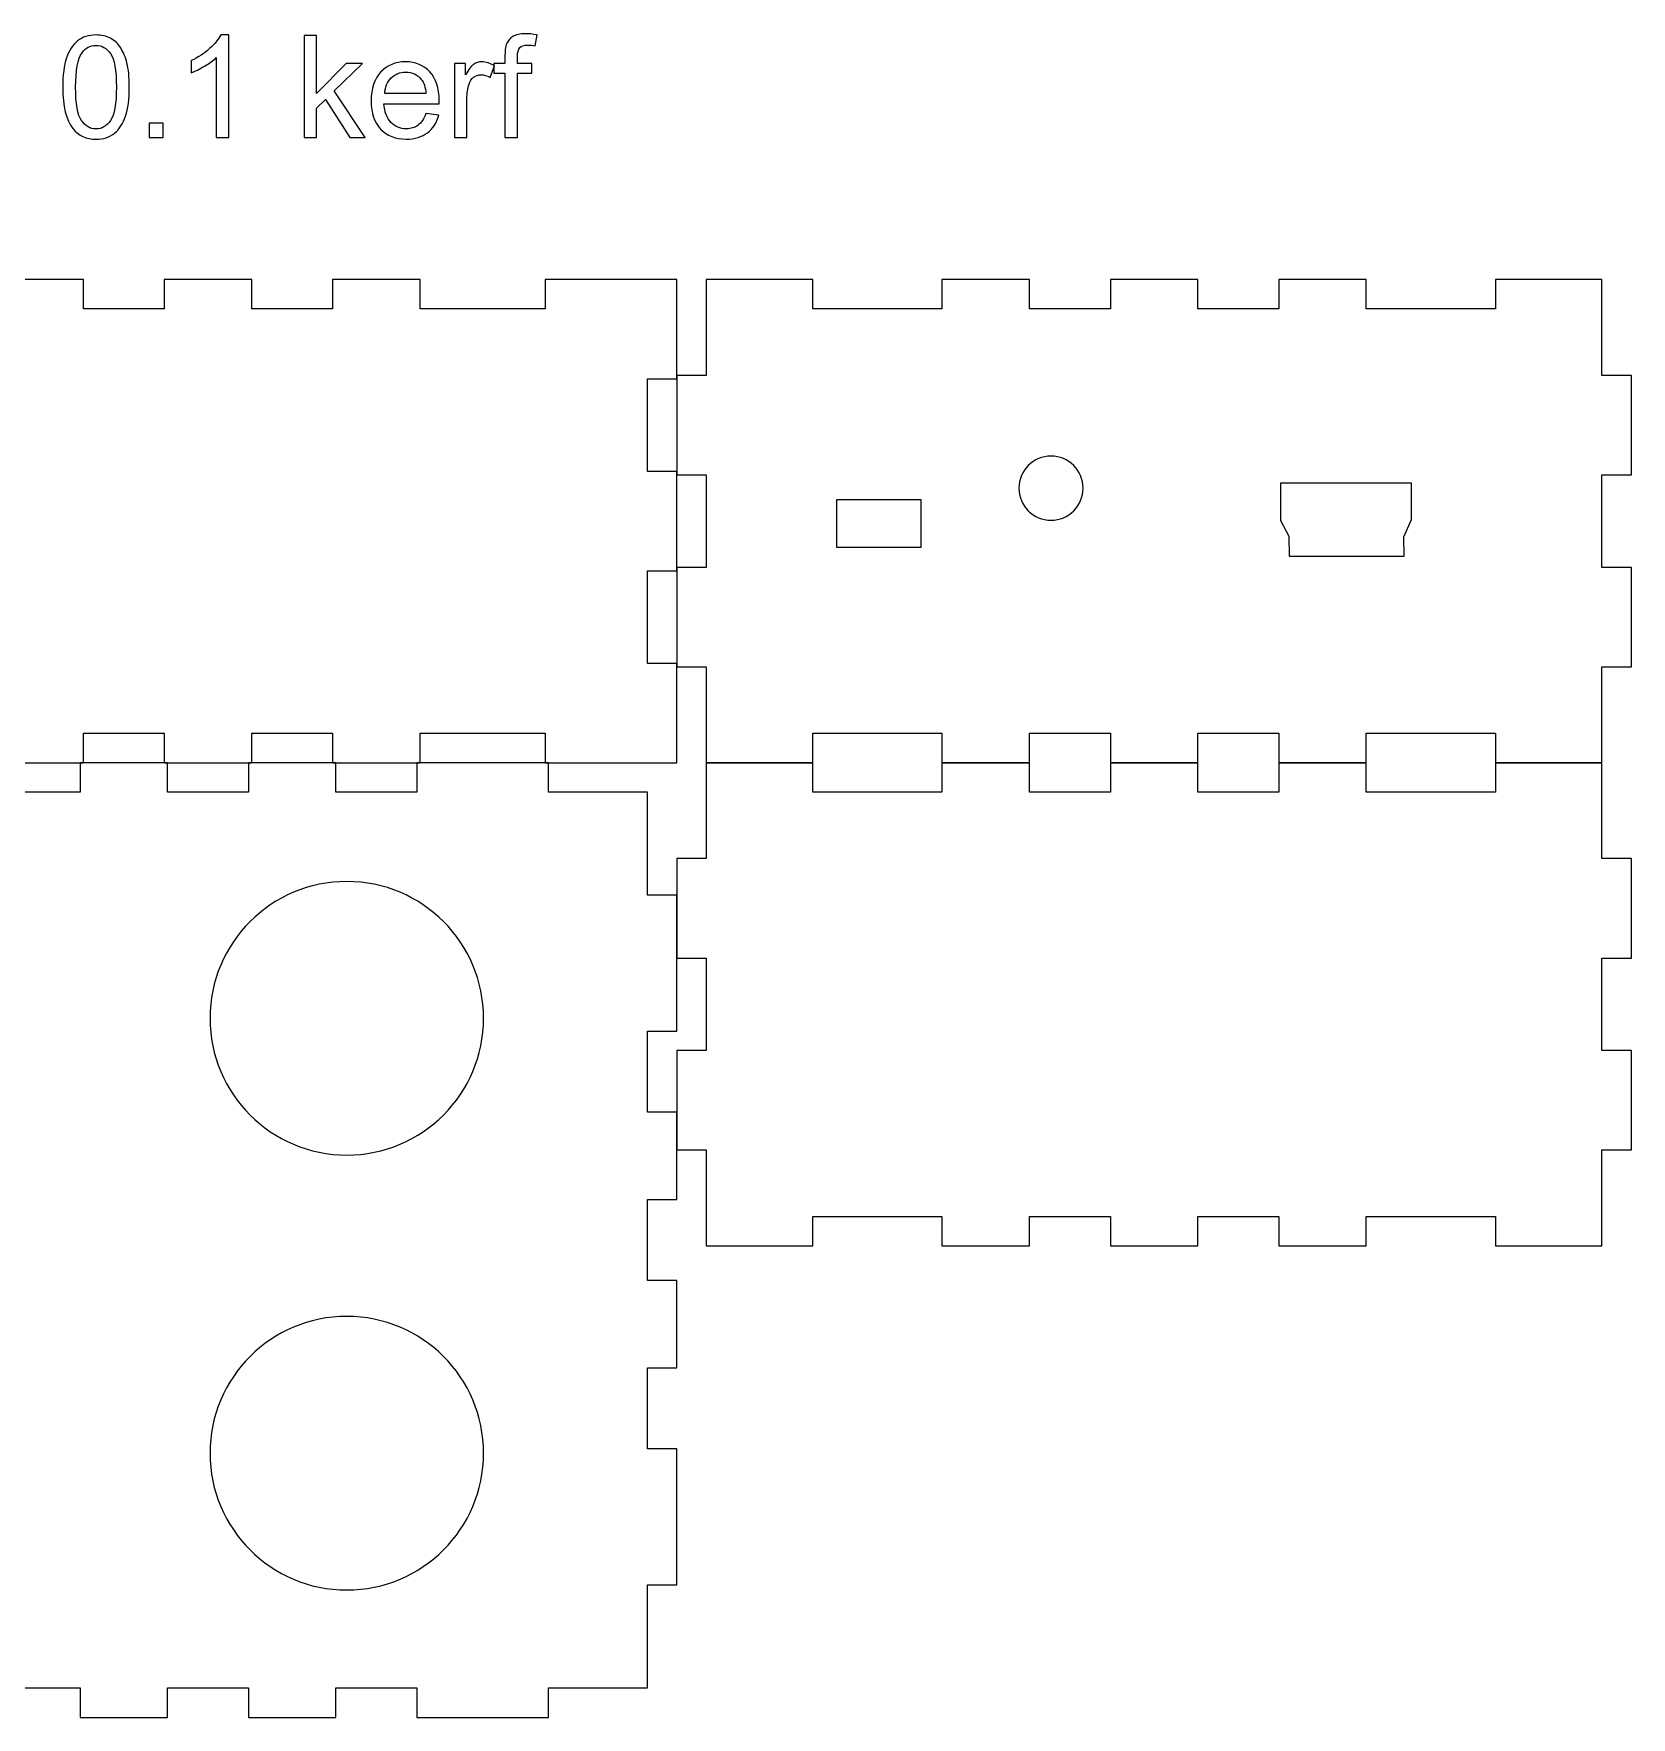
# Model space of a CAD drawing. Header units: inches. Extents: x -5.24 to 2.17, y -6.36 to -2.42.
# Drawn here: x -1.571 to 2.165, y -6.358 to -2.421 of the extents above; entities that cross this region are included whole.
import ezdxf

# ---------------------------------------------------------------- set-up
doc = ezdxf.new("R2010")
doc.units = ezdxf.units.IN
doc.header["$MEASUREMENT"] = 0
doc.layers.add('Layer 1', color=7, linetype='Continuous')

msp = doc.modelspace()

# ---------------------------------------------------------------- linework, layer by layer
at = {"layer": 'Layer 1', "color": 30}
for points, knots in [([(-1.5031, -2.5463), (-1.5031, -2.518), (-1.5002, -2.4953), (-1.4944, -2.4781), (-1.4944, -2.4781), (-1.4886, -2.4609), (-1.4799, -2.4476), (-1.4685, -2.4383), (-1.4685, -2.4383), (-1.457, -2.429), (-1.4426, -2.4243), (-1.4253, -2.4243), (-1.4253, -2.4243), (-1.4125, -2.4243), (-1.4013, -2.4269), (-1.3916, -2.4321), (-1.3916, -2.4321), (-1.3819, -2.4372), (-1.374, -2.4446), (-1.3676, -2.4544), (-1.3676, -2.4544), (-1.3614, -2.4641), (-1.3564, -2.4759), (-1.3529, -2.4899), (-1.3529, -2.4899), (-1.3493, -2.5038), (-1.3475, -2.5226), (-1.3475, -2.5463), (-1.3475, -2.5463), (-1.3475, -2.5743), (-1.3504, -2.5968), (-1.3561, -2.614), (-1.3561, -2.614), (-1.3619, -2.6313), (-1.3705, -2.6445), (-1.3819, -2.6539), (-1.3819, -2.6539), (-1.3934, -2.6633), (-1.4078, -2.668), (-1.4253, -2.668), (-1.4253, -2.668), (-1.4483, -2.668), (-1.4664, -2.6598), (-1.4795, -2.6433), (-1.4795, -2.6433), (-1.4952, -2.6234), (-1.5031, -2.591), (-1.5031, -2.5463)], [0, 0, 0, 0, 0.076923, 0.076923, 0.076923, 0.076923, 0.153846, 0.153846, 0.153846, 0.153846, 0.230769, 0.230769, 0.230769, 0.230769, 0.307692, 0.307692, 0.307692, 0.307692, 0.384615, 0.384615, 0.384615, 0.384615, 0.461538, 0.461538, 0.461538, 0.461538, 0.538462, 0.538462, 0.538462, 0.538462, 0.615385, 0.615385, 0.615385, 0.615385, 0.692308, 0.692308, 0.692308, 0.692308, 0.769231, 0.769231, 0.769231, 0.769231, 0.846154, 0.846154, 0.846154, 0.846154, 1, 1, 1, 1]), ([(-1.1148, -2.6639), (-1.1148, -2.6639), (-1.144, -2.6639), (-1.144, -2.6639), (-1.144, -2.6639), (-1.144, -2.6639), (-1.144, -2.4773), (-1.144, -2.4773), (-1.144, -2.4773), (-1.1511, -2.484), (-1.1603, -2.4907), (-1.1718, -2.4974), (-1.1718, -2.4974), (-1.1833, -2.5041), (-1.1935, -2.5092), (-1.2026, -2.5125), (-1.2026, -2.5125), (-1.2026, -2.5125), (-1.2026, -2.4843), (-1.2026, -2.4843), (-1.2026, -2.4843), (-1.1863, -2.4765), (-1.1719, -2.4672), (-1.1596, -2.4563), (-1.1596, -2.4563), (-1.1474, -2.4453), (-1.1387, -2.4346), (-1.1336, -2.4243), (-1.1336, -2.4243), (-1.1336, -2.4243), (-1.1148, -2.4243), (-1.1148, -2.4243), (-1.1148, -2.4243), (-1.1148, -2.4243), (-1.1148, -2.6639), (-1.1148, -2.6639)], [0, 0, 0, 0, 0.1, 0.1, 0.1, 0.1, 0.2, 0.2, 0.2, 0.2, 0.3, 0.3, 0.3, 0.3, 0.4, 0.4, 0.4, 0.4, 0.5, 0.5, 0.5, 0.5, 0.6, 0.6, 0.6, 0.6, 0.7, 0.7, 0.7, 0.7, 0.8, 0.8, 0.8, 0.8, 1, 1, 1, 1]), ([(-0.9388, -2.6639), (-0.9388, -2.6639), (-0.9388, -2.4253), (-0.9388, -2.4253), (-0.9388, -2.4253), (-0.9388, -2.4253), (-0.9095, -2.4253), (-0.9095, -2.4253), (-0.9095, -2.4253), (-0.9095, -2.4253), (-0.9095, -2.5614), (-0.9095, -2.5614), (-0.9095, -2.5614), (-0.9095, -2.5614), (-0.8401, -2.4911), (-0.8401, -2.4911), (-0.8401, -2.4911), (-0.8401, -2.4911), (-0.8023, -2.4911), (-0.8023, -2.4911), (-0.8023, -2.4911), (-0.8023, -2.4911), (-0.8683, -2.5552), (-0.8683, -2.5552), (-0.8683, -2.5552), (-0.8683, -2.5552), (-0.7955, -2.6639), (-0.7955, -2.6639), (-0.7955, -2.6639), (-0.7955, -2.6639), (-0.8317, -2.6639), (-0.8317, -2.6639), (-0.8317, -2.6639), (-0.8317, -2.6639), (-0.8888, -2.5755), (-0.8888, -2.5755), (-0.8888, -2.5755), (-0.8888, -2.5755), (-0.9095, -2.5954), (-0.9095, -2.5954), (-0.9095, -2.5954), (-0.9095, -2.5954), (-0.9095, -2.6639), (-0.9095, -2.6639), (-0.9095, -2.6639), (-0.9095, -2.6639), (-0.9388, -2.6639), (-0.9388, -2.6639)], [0, 0, 0, 0, 0.076923, 0.076923, 0.076923, 0.076923, 0.153846, 0.153846, 0.153846, 0.153846, 0.230769, 0.230769, 0.230769, 0.230769, 0.307692, 0.307692, 0.307692, 0.307692, 0.384615, 0.384615, 0.384615, 0.384615, 0.461538, 0.461538, 0.461538, 0.461538, 0.538462, 0.538462, 0.538462, 0.538462, 0.615385, 0.615385, 0.615385, 0.615385, 0.692308, 0.692308, 0.692308, 0.692308, 0.769231, 0.769231, 0.769231, 0.769231, 0.846154, 0.846154, 0.846154, 0.846154, 1, 1, 1, 1]), ([(-0.4689, -2.6639), (-0.4689, -2.6639), (-0.4689, -2.5139), (-0.4689, -2.5139), (-0.4689, -2.5139), (-0.4689, -2.5139), (-0.4948, -2.5139), (-0.4948, -2.5139), (-0.4948, -2.5139), (-0.4948, -2.5139), (-0.4948, -2.4911), (-0.4948, -2.4911), (-0.4948, -2.4911), (-0.4948, -2.4911), (-0.4689, -2.4911), (-0.4689, -2.4911), (-0.4689, -2.4911), (-0.4689, -2.4911), (-0.4689, -2.4727), (-0.4689, -2.4727), (-0.4689, -2.4727), (-0.4689, -2.4611), (-0.4679, -2.4524), (-0.4658, -2.4468), (-0.4658, -2.4468), (-0.463, -2.4392), (-0.458, -2.433), (-0.4509, -2.4283), (-0.4509, -2.4283), (-0.4438, -2.4236), (-0.4339, -2.4213), (-0.421, -2.4213), (-0.421, -2.4213), (-0.4128, -2.4213), (-0.4037, -2.4222), (-0.3937, -2.4242), (-0.3937, -2.4242), (-0.3937, -2.4242), (-0.3981, -2.4498), (-0.3981, -2.4498), (-0.3981, -2.4498), (-0.4041, -2.4486), (-0.4099, -2.4481), (-0.4154, -2.4481), (-0.4154, -2.4481), (-0.4243, -2.4481), (-0.4305, -2.45), (-0.4342, -2.4538), (-0.4342, -2.4538), (-0.4379, -2.4576), (-0.4398, -2.4647), (-0.4398, -2.4751), (-0.4398, -2.4751), (-0.4398, -2.4751), (-0.4398, -2.4911), (-0.4398, -2.4911), (-0.4398, -2.4911), (-0.4398, -2.4911), (-0.4061, -2.4911), (-0.4061, -2.4911), (-0.4061, -2.4911), (-0.4061, -2.4911), (-0.4061, -2.5139), (-0.4061, -2.5139), (-0.4061, -2.5139), (-0.4061, -2.5139), (-0.4398, -2.5139), (-0.4398, -2.5139), (-0.4398, -2.5139), (-0.4398, -2.5139), (-0.4398, -2.6639), (-0.4398, -2.6639), (-0.4398, -2.6639), (-0.4398, -2.6639), (-0.4689, -2.6639), (-0.4689, -2.6639)], [0, 0, 0, 0, 0.05, 0.05, 0.05, 0.05, 0.1, 0.1, 0.1, 0.1, 0.15, 0.15, 0.15, 0.15, 0.2, 0.2, 0.2, 0.2, 0.25, 0.25, 0.25, 0.25, 0.3, 0.3, 0.3, 0.3, 0.35, 0.35, 0.35, 0.35, 0.4, 0.4, 0.4, 0.4, 0.45, 0.45, 0.45, 0.45, 0.5, 0.5, 0.5, 0.5, 0.55, 0.55, 0.55, 0.55, 0.6, 0.6, 0.6, 0.6, 0.65, 0.65, 0.65, 0.65, 0.7, 0.7, 0.7, 0.7, 0.75, 0.75, 0.75, 0.75, 0.8, 0.8, 0.8, 0.8, 0.85, 0.85, 0.85, 0.85, 0.9, 0.9, 0.9, 0.9, 1, 1, 1, 1]), ([(-1.473, -2.5463), (-1.473, -2.5854), (-1.4684, -2.6115), (-1.4592, -2.6245), (-1.4592, -2.6245), (-1.45, -2.6374), (-1.4388, -2.6439), (-1.4253, -2.6439), (-1.4253, -2.6439), (-1.4118, -2.6439), (-1.4005, -2.6374), (-1.3914, -2.6244), (-1.3914, -2.6244), (-1.3822, -2.6114), (-1.3776, -2.5853), (-1.3776, -2.5463), (-1.3776, -2.5463), (-1.3776, -2.507), (-1.3822, -2.4809), (-1.3914, -2.468), (-1.3914, -2.468), (-1.4005, -2.455), (-1.4119, -2.4486), (-1.4256, -2.4486), (-1.4256, -2.4486), (-1.4391, -2.4486), (-1.4498, -2.4543), (-1.4579, -2.4657), (-1.4579, -2.4657), (-1.4679, -2.4802), (-1.473, -2.5071), (-1.473, -2.5463)], [0, 0, 0, 0, 0.111111, 0.111111, 0.111111, 0.111111, 0.222222, 0.222222, 0.222222, 0.222222, 0.333333, 0.333333, 0.333333, 0.333333, 0.444444, 0.444444, 0.444444, 0.444444, 0.555556, 0.555556, 0.555556, 0.555556, 0.666667, 0.666667, 0.666667, 0.666667, 0.777778, 0.777778, 0.777778, 0.777778, 1, 1, 1, 1]), ([(-0.654, -2.6083), (-0.654, -2.6083), (-0.6237, -2.612), (-0.6237, -2.612), (-0.6237, -2.612), (-0.6285, -2.6297), (-0.6373, -2.6434), (-0.6502, -2.6532), (-0.6502, -2.6532), (-0.6631, -2.6629), (-0.6796, -2.6678), (-0.6997, -2.6678), (-0.6997, -2.6678), (-0.725, -2.6678), (-0.745, -2.66), (-0.7598, -2.6445), (-0.7598, -2.6445), (-0.7746, -2.6289), (-0.782, -2.6071), (-0.782, -2.579), (-0.782, -2.579), (-0.782, -2.5499), (-0.7745, -2.5273), (-0.7596, -2.5113), (-0.7596, -2.5113), (-0.7446, -2.4952), (-0.7252, -2.4871), (-0.7013, -2.4871), (-0.7013, -2.4871), (-0.6782, -2.4871), (-0.6593, -2.495), (-0.6447, -2.5108), (-0.6447, -2.5108), (-0.63, -2.5265), (-0.6227, -2.5486), (-0.6227, -2.5771), (-0.6227, -2.5771), (-0.6227, -2.5789), (-0.6228, -2.5815), (-0.6229, -2.585), (-0.6229, -2.585), (-0.6229, -2.585), (-0.7518, -2.585), (-0.7518, -2.585), (-0.7518, -2.585), (-0.7507, -2.604), (-0.7453, -2.6185), (-0.7356, -2.6286), (-0.7356, -2.6286), (-0.726, -2.6387), (-0.714, -2.6438), (-0.6995, -2.6438), (-0.6995, -2.6438), (-0.6888, -2.6438), (-0.6796, -2.6409), (-0.672, -2.6353), (-0.672, -2.6353), (-0.6644, -2.6296), (-0.6584, -2.6206), (-0.654, -2.6083)], [0, 0, 0, 0, 0.0625, 0.0625, 0.0625, 0.0625, 0.125, 0.125, 0.125, 0.125, 0.1875, 0.1875, 0.1875, 0.1875, 0.25, 0.25, 0.25, 0.25, 0.3125, 0.3125, 0.3125, 0.3125, 0.375, 0.375, 0.375, 0.375, 0.4375, 0.4375, 0.4375, 0.4375, 0.5, 0.5, 0.5, 0.5, 0.5625, 0.5625, 0.5625, 0.5625, 0.625, 0.625, 0.625, 0.625, 0.6875, 0.6875, 0.6875, 0.6875, 0.75, 0.75, 0.75, 0.75, 0.8125, 0.8125, 0.8125, 0.8125, 0.875, 0.875, 0.875, 0.875, 1, 1, 1, 1]), ([(-0.7501, -2.5609), (-0.7501, -2.5609), (-0.6536, -2.5609), (-0.6536, -2.5609), (-0.6536, -2.5609), (-0.6549, -2.5464), (-0.6586, -2.5354), (-0.6647, -2.5282), (-0.6647, -2.5282), (-0.674, -2.5169), (-0.6861, -2.5113), (-0.701, -2.5113), (-0.701, -2.5113), (-0.7144, -2.5113), (-0.7258, -2.5158), (-0.7349, -2.5248), (-0.7349, -2.5248), (-0.7441, -2.5338), (-0.7491, -2.5458), (-0.7501, -2.5609)], [0, 0, 0, 0, 0.166667, 0.166667, 0.166667, 0.166667, 0.333333, 0.333333, 0.333333, 0.333333, 0.5, 0.5, 0.5, 0.5, 0.666667, 0.666667, 0.666667, 0.666667, 1, 1, 1, 1]), ([(-0.5872, -2.6639), (-0.5872, -2.6639), (-0.5872, -2.4911), (-0.5872, -2.4911), (-0.5872, -2.4911), (-0.5872, -2.4911), (-0.5609, -2.4911), (-0.5609, -2.4911), (-0.5609, -2.4911), (-0.5609, -2.4911), (-0.5609, -2.5173), (-0.5609, -2.5173), (-0.5609, -2.5173), (-0.5541, -2.505), (-0.5479, -2.4969), (-0.5422, -2.493), (-0.5422, -2.493), (-0.5365, -2.4891), (-0.5303, -2.4871), (-0.5234, -2.4871), (-0.5234, -2.4871), (-0.5135, -2.4871), (-0.5035, -2.4903), (-0.4933, -2.4966), (-0.4933, -2.4966), (-0.4933, -2.4966), (-0.5034, -2.5238), (-0.5034, -2.5238), (-0.5034, -2.5238), (-0.5105, -2.5195), (-0.5177, -2.5174), (-0.5249, -2.5174), (-0.5249, -2.5174), (-0.5313, -2.5174), (-0.537, -2.5194), (-0.5421, -2.5232), (-0.5421, -2.5232), (-0.5473, -2.5271), (-0.5509, -2.5324), (-0.553, -2.5393), (-0.553, -2.5393), (-0.5563, -2.5496), (-0.5579, -2.561), (-0.5579, -2.5734), (-0.5579, -2.5734), (-0.5579, -2.5734), (-0.5579, -2.6639), (-0.5579, -2.6639), (-0.5579, -2.6639), (-0.5579, -2.6639), (-0.5872, -2.6639), (-0.5872, -2.6639)], [0, 0, 0, 0, 0.071429, 0.071429, 0.071429, 0.071429, 0.142857, 0.142857, 0.142857, 0.142857, 0.214286, 0.214286, 0.214286, 0.214286, 0.285714, 0.285714, 0.285714, 0.285714, 0.357143, 0.357143, 0.357143, 0.357143, 0.428571, 0.428571, 0.428571, 0.428571, 0.5, 0.5, 0.5, 0.5, 0.571429, 0.571429, 0.571429, 0.571429, 0.642857, 0.642857, 0.642857, 0.642857, 0.714286, 0.714286, 0.714286, 0.714286, 0.785714, 0.785714, 0.785714, 0.785714, 0.857143, 0.857143, 0.857143, 0.857143, 1, 1, 1, 1]), ([(-1.3013, -2.6639), (-1.3013, -2.6639), (-1.3013, -2.6305), (-1.3013, -2.6305), (-1.3013, -2.6305), (-1.3013, -2.6305), (-1.2679, -2.6305), (-1.2679, -2.6305), (-1.2679, -2.6305), (-1.2679, -2.6305), (-1.2679, -2.6639), (-1.2679, -2.6639), (-1.2679, -2.6639), (-1.2679, -2.6639), (-1.3013, -2.6639), (-1.3013, -2.6639)], [0, 0, 0, 0, 0.2, 0.2, 0.2, 0.2, 0.4, 0.4, 0.4, 0.4, 0.6, 0.6, 0.6, 0.6, 1, 1, 1, 1])]:
    msp.add_open_spline(points, degree=3, knots=knots, dxfattribs=at)
at = {"layer": 'Layer 1', "color": 250, "lineweight": 9}
for points, knots in [([(-2.6535, -2.9961), (-2.6535, -2.9961), (-2.3455, -2.9961), (-2.3455, -2.9961), (-2.3455, -2.9961), (-2.3455, -2.9961), (-2.3455, -3.065), (-2.3455, -3.065), (-2.3455, -3.065), (-2.3455, -3.065), (-2.0531, -3.065), (-2.0531, -3.065), (-2.0531, -3.065), (-2.0531, -3.065), (-2.0531, -2.9961), (-2.0531, -2.9961), (-2.0531, -2.9961), (-2.0531, -2.9961), (-1.8484, -2.9961), (-1.8484, -2.9961), (-1.8484, -2.9961), (-1.8484, -2.9961), (-1.8484, -3.065), (-1.8484, -3.065), (-1.8484, -3.065), (-1.8484, -3.065), (-1.6594, -3.065), (-1.6594, -3.065), (-1.6594, -3.065), (-1.6594, -3.065), (-1.6594, -2.9961), (-1.6594, -2.9961), (-1.6594, -2.9961), (-1.6594, -2.9961), (-1.4547, -2.9961), (-1.4547, -2.9961), (-1.4547, -2.9961), (-1.4547, -2.9961), (-1.4547, -3.065), (-1.4547, -3.065), (-1.4547, -3.065), (-1.4547, -3.065), (-1.2657, -3.065), (-1.2657, -3.065), (-1.2657, -3.065), (-1.2657, -3.065), (-1.2657, -2.9961), (-1.2657, -2.9961), (-1.2657, -2.9961), (-1.2657, -2.9961), (-1.061, -2.9961), (-1.061, -2.9961), (-1.061, -2.9961), (-1.061, -2.9961), (-1.061, -3.065), (-1.061, -3.065), (-1.061, -3.065), (-1.061, -3.065), (-0.872, -3.065), (-0.872, -3.065), (-0.872, -3.065), (-0.872, -3.065), (-0.872, -2.9961), (-0.872, -2.9961), (-0.872, -2.9961), (-0.872, -2.9961), (-0.6673, -2.9961), (-0.6673, -2.9961), (-0.6673, -2.9961), (-0.6673, -2.9961), (-0.6673, -3.065), (-0.6673, -3.065), (-0.6673, -3.065), (-0.6673, -3.065), (-0.375, -3.065), (-0.375, -3.065), (-0.375, -3.065), (-0.375, -3.065), (-0.375, -2.9961), (-0.375, -2.9961), (-0.375, -2.9961), (-0.375, -2.9961), (-0.0669, -2.9961), (-0.0669, -2.9961), (-0.0669, -2.9961), (-0.0669, -2.9961), (-0.0669, -3.2283), (-0.0669, -3.2283), (-0.0669, -3.2283), (-0.0669, -3.2283), (-0.1358, -3.2283), (-0.1358, -3.2283), (-0.1358, -3.2283), (-0.1358, -3.2283), (-0.1358, -3.4449), (-0.1358, -3.4449), (-0.1358, -3.4449), (-0.1358, -3.4449), (-0.0669, -3.4449), (-0.0669, -3.4449), (-0.0669, -3.4449), (-0.0669, -3.4449), (-0.0669, -3.6772), (-0.0669, -3.6772), (-0.0669, -3.6772), (-0.0669, -3.6772), (-0.1358, -3.6772), (-0.1358, -3.6772), (-0.1358, -3.6772), (-0.1358, -3.6772), (-0.1358, -3.8937), (-0.1358, -3.8937), (-0.1358, -3.8937), (-0.1358, -3.8937), (-0.0669, -3.8937), (-0.0669, -3.8937), (-0.0669, -3.8937), (-0.0669, -3.8937), (-0.0669, -4.126), (-0.0669, -4.126), (-0.0669, -4.126), (-0.0669, -4.126), (-0.375, -4.126), (-0.375, -4.126), (-0.375, -4.126), (-0.375, -4.126), (-0.375, -4.0571), (-0.375, -4.0571), (-0.375, -4.0571), (-0.375, -4.0571), (-0.6673, -4.0571), (-0.6673, -4.0571), (-0.6673, -4.0571), (-0.6673, -4.0571), (-0.6673, -4.126), (-0.6673, -4.126), (-0.6673, -4.126), (-0.6673, -4.126), (-0.872, -4.126), (-0.872, -4.126), (-0.872, -4.126), (-0.872, -4.126), (-0.872, -4.0571), (-0.872, -4.0571), (-0.872, -4.0571), (-0.872, -4.0571), (-1.061, -4.0571), (-1.061, -4.0571), (-1.061, -4.0571), (-1.061, -4.0571), (-1.061, -4.126), (-1.061, -4.126), (-1.061, -4.126), (-1.061, -4.126), (-1.2657, -4.126), (-1.2657, -4.126), (-1.2657, -4.126), (-1.2657, -4.126), (-1.2657, -4.0571), (-1.2657, -4.0571), (-1.2657, -4.0571), (-1.2657, -4.0571), (-1.4547, -4.0571), (-1.4547, -4.0571), (-1.4547, -4.0571), (-1.4547, -4.0571), (-1.4547, -4.126), (-1.4547, -4.126), (-1.4547, -4.126), (-1.4547, -4.126), (-1.6594, -4.126), (-1.6594, -4.126), (-1.6594, -4.126), (-1.6594, -4.126), (-1.6594, -4.0571), (-1.6594, -4.0571), (-1.6594, -4.0571), (-1.6594, -4.0571), (-1.8484, -4.0571), (-1.8484, -4.0571), (-1.8484, -4.0571), (-1.8484, -4.0571), (-1.8484, -4.126), (-1.8484, -4.126), (-1.8484, -4.126), (-1.8484, -4.126), (-2.0531, -4.126), (-2.0531, -4.126), (-2.0531, -4.126), (-2.0531, -4.126), (-2.0531, -4.0571), (-2.0531, -4.0571), (-2.0531, -4.0571), (-2.0531, -4.0571), (-2.3455, -4.0571), (-2.3455, -4.0571), (-2.3455, -4.0571), (-2.3455, -4.0571), (-2.3455, -4.126), (-2.3455, -4.126), (-2.3455, -4.126), (-2.3455, -4.126), (-2.6535, -4.126), (-2.6535, -4.126), (-2.6535, -4.126), (-2.6535, -4.126), (-2.6535, -3.8937), (-2.6535, -3.8937), (-2.6535, -3.8937), (-2.6535, -3.8937), (-2.5846, -3.8937), (-2.5846, -3.8937), (-2.5846, -3.8937), (-2.5846, -3.8937), (-2.5846, -3.6772), (-2.5846, -3.6772), (-2.5846, -3.6772), (-2.5846, -3.6772), (-2.6535, -3.6772), (-2.6535, -3.6772), (-2.6535, -3.6772), (-2.6535, -3.6772), (-2.6535, -3.4449), (-2.6535, -3.4449), (-2.6535, -3.4449), (-2.6535, -3.4449), (-2.5846, -3.4449), (-2.5846, -3.4449), (-2.5846, -3.4449), (-2.5846, -3.4449), (-2.5846, -3.2283), (-2.5846, -3.2283), (-2.5846, -3.2283), (-2.5846, -3.2283), (-2.6535, -3.2283), (-2.6535, -3.2283), (-2.6535, -3.2283), (-2.6535, -3.2283), (-2.6535, -2.9961), (-2.6535, -2.9961)], [0, 0, 0, 0, 0.016393, 0.016393, 0.016393, 0.016393, 0.032787, 0.032787, 0.032787, 0.032787, 0.04918, 0.04918, 0.04918, 0.04918, 0.065574, 0.065574, 0.065574, 0.065574, 0.081967, 0.081967, 0.081967, 0.081967, 0.098361, 0.098361, 0.098361, 0.098361, 0.114754, 0.114754, 0.114754, 0.114754, 0.131148, 0.131148, 0.131148, 0.131148, 0.147541, 0.147541, 0.147541, 0.147541, 0.163934, 0.163934, 0.163934, 0.163934, 0.180328, 0.180328, 0.180328, 0.180328, 0.196721, 0.196721, 0.196721, 0.196721, 0.213115, 0.213115, 0.213115, 0.213115, 0.229508, 0.229508, 0.229508, 0.229508, 0.245902, 0.245902, 0.245902, 0.245902, 0.262295, 0.262295, 0.262295, 0.262295, 0.278689, 0.278689, 0.278689, 0.278689, 0.295082, 0.295082, 0.295082, 0.295082, 0.311475, 0.311475, 0.311475, 0.311475, 0.327869, 0.327869, 0.327869, 0.327869, 0.344262, 0.344262, 0.344262, 0.344262, 0.360656, 0.360656, 0.360656, 0.360656, 0.377049, 0.377049, 0.377049, 0.377049, 0.393443, 0.393443, 0.393443, 0.393443, 0.409836, 0.409836, 0.409836, 0.409836, 0.42623, 0.42623, 0.42623, 0.42623, 0.442623, 0.442623, 0.442623, 0.442623, 0.459016, 0.459016, 0.459016, 0.459016, 0.47541, 0.47541, 0.47541, 0.47541, 0.491803, 0.491803, 0.491803, 0.491803, 0.508197, 0.508197, 0.508197, 0.508197, 0.52459, 0.52459, 0.52459, 0.52459, 0.540984, 0.540984, 0.540984, 0.540984, 0.557377, 0.557377, 0.557377, 0.557377, 0.57377, 0.57377, 0.57377, 0.57377, 0.590164, 0.590164, 0.590164, 0.590164, 0.606557, 0.606557, 0.606557, 0.606557, 0.622951, 0.622951, 0.622951, 0.622951, 0.639344, 0.639344, 0.639344, 0.639344, 0.655738, 0.655738, 0.655738, 0.655738, 0.672131, 0.672131, 0.672131, 0.672131, 0.688525, 0.688525, 0.688525, 0.688525, 0.704918, 0.704918, 0.704918, 0.704918, 0.721311, 0.721311, 0.721311, 0.721311, 0.737705, 0.737705, 0.737705, 0.737705, 0.754098, 0.754098, 0.754098, 0.754098, 0.770492, 0.770492, 0.770492, 0.770492, 0.786885, 0.786885, 0.786885, 0.786885, 0.803279, 0.803279, 0.803279, 0.803279, 0.819672, 0.819672, 0.819672, 0.819672, 0.836066, 0.836066, 0.836066, 0.836066, 0.852459, 0.852459, 0.852459, 0.852459, 0.868852, 0.868852, 0.868852, 0.868852, 0.885246, 0.885246, 0.885246, 0.885246, 0.901639, 0.901639, 0.901639, 0.901639, 0.918033, 0.918033, 0.918033, 0.918033, 0.934426, 0.934426, 0.934426, 0.934426, 0.95082, 0.95082, 0.95082, 0.95082, 0.967213, 0.967213, 0.967213, 0.967213, 1, 1, 1, 1]), ([(0.002, -2.9961), (0.002, -2.9961), (0.251, -2.9961), (0.251, -2.9961), (0.251, -2.9961), (0.251, -2.9961), (0.251, -3.065), (0.251, -3.065), (0.251, -3.065), (0.251, -3.065), (0.5531, -3.065), (0.5531, -3.065), (0.5531, -3.065), (0.5531, -3.065), (0.5531, -2.9961), (0.5531, -2.9961), (0.5531, -2.9961), (0.5531, -2.9961), (0.7579, -2.9961), (0.7579, -2.9961), (0.7579, -2.9961), (0.7579, -2.9961), (0.7579, -3.065), (0.7579, -3.065), (0.7579, -3.065), (0.7579, -3.065), (0.9469, -3.065), (0.9469, -3.065), (0.9469, -3.065), (0.9469, -3.065), (0.9469, -2.9961), (0.9469, -2.9961), (0.9469, -2.9961), (0.9469, -2.9961), (1.1516, -2.9961), (1.1516, -2.9961), (1.1516, -2.9961), (1.1516, -2.9961), (1.1516, -3.065), (1.1516, -3.065), (1.1516, -3.065), (1.1516, -3.065), (1.3406, -3.065), (1.3406, -3.065), (1.3406, -3.065), (1.3406, -3.065), (1.3406, -2.9961), (1.3406, -2.9961), (1.3406, -2.9961), (1.3406, -2.9961), (1.5453, -2.9961), (1.5453, -2.9961), (1.5453, -2.9961), (1.5453, -2.9961), (1.5453, -3.065), (1.5453, -3.065), (1.5453, -3.065), (1.5453, -3.065), (1.8474, -3.065), (1.8474, -3.065), (1.8474, -3.065), (1.8474, -3.065), (1.8474, -2.9961), (1.8474, -2.9961), (1.8474, -2.9961), (1.8474, -2.9961), (2.0965, -2.9961), (2.0965, -2.9961), (2.0965, -2.9961), (2.0965, -2.9961), (2.0965, -3.2205), (2.0965, -3.2205), (2.0965, -3.2205), (2.0965, -3.2205), (2.1654, -3.2205), (2.1654, -3.2205), (2.1654, -3.2205), (2.1654, -3.2205), (2.1654, -3.4528), (2.1654, -3.4528), (2.1654, -3.4528), (2.1654, -3.4528), (2.0965, -3.4528), (2.0965, -3.4528), (2.0965, -3.4528), (2.0965, -3.4528), (2.0965, -3.6693), (2.0965, -3.6693), (2.0965, -3.6693), (2.0965, -3.6693), (2.1654, -3.6693), (2.1654, -3.6693), (2.1654, -3.6693), (2.1654, -3.6693), (2.1654, -3.9016), (2.1654, -3.9016), (2.1654, -3.9016), (2.1654, -3.9016), (2.0965, -3.9016), (2.0965, -3.9016), (2.0965, -3.9016), (2.0965, -3.9016), (2.0965, -4.126), (2.0965, -4.126), (2.0965, -4.126), (2.0965, -4.126), (1.8474, -4.126), (1.8474, -4.126), (1.8474, -4.126), (1.8474, -4.126), (1.8474, -4.0571), (1.8474, -4.0571), (1.8474, -4.0571), (1.8474, -4.0571), (1.5453, -4.0571), (1.5453, -4.0571), (1.5453, -4.0571), (1.5453, -4.0571), (1.5453, -4.126), (1.5453, -4.126), (1.5453, -4.126), (1.5453, -4.126), (1.3406, -4.126), (1.3406, -4.126), (1.3406, -4.126), (1.3406, -4.126), (1.3406, -4.0571), (1.3406, -4.0571), (1.3406, -4.0571), (1.3406, -4.0571), (1.1516, -4.0571), (1.1516, -4.0571), (1.1516, -4.0571), (1.1516, -4.0571), (1.1516, -4.126), (1.1516, -4.126), (1.1516, -4.126), (1.1516, -4.126), (0.9469, -4.126), (0.9469, -4.126), (0.9469, -4.126), (0.9469, -4.126), (0.9469, -4.0571), (0.9469, -4.0571), (0.9469, -4.0571), (0.9469, -4.0571), (0.7579, -4.0571), (0.7579, -4.0571), (0.7579, -4.0571), (0.7579, -4.0571), (0.7579, -4.126), (0.7579, -4.126), (0.7579, -4.126), (0.7579, -4.126), (0.5531, -4.126), (0.5531, -4.126), (0.5531, -4.126), (0.5531, -4.126), (0.5531, -4.0571), (0.5531, -4.0571), (0.5531, -4.0571), (0.5531, -4.0571), (0.251, -4.0571), (0.251, -4.0571), (0.251, -4.0571), (0.251, -4.0571), (0.251, -4.126), (0.251, -4.126), (0.251, -4.126), (0.251, -4.126), (0.002, -4.126), (0.002, -4.126), (0.002, -4.126), (0.002, -4.126), (0.002, -3.9016), (0.002, -3.9016), (0.002, -3.9016), (0.002, -3.9016), (-0.0669, -3.9016), (-0.0669, -3.9016), (-0.0669, -3.9016), (-0.0669, -3.9016), (-0.0669, -3.6693), (-0.0669, -3.6693), (-0.0669, -3.6693), (-0.0669, -3.6693), (0.002, -3.6693), (0.002, -3.6693), (0.002, -3.6693), (0.002, -3.6693), (0.002, -3.4528), (0.002, -3.4528), (0.002, -3.4528), (0.002, -3.4528), (-0.0669, -3.4528), (-0.0669, -3.4528), (-0.0669, -3.4528), (-0.0669, -3.4528), (-0.0669, -3.2205), (-0.0669, -3.2205), (-0.0669, -3.2205), (-0.0669, -3.2205), (0.002, -3.2205), (0.002, -3.2205), (0.002, -3.2205), (0.002, -3.2205), (0.002, -2.9961), (0.002, -2.9961)], [0, 0, 0, 0, 0.018868, 0.018868, 0.018868, 0.018868, 0.037736, 0.037736, 0.037736, 0.037736, 0.056604, 0.056604, 0.056604, 0.056604, 0.075472, 0.075472, 0.075472, 0.075472, 0.09434, 0.09434, 0.09434, 0.09434, 0.113208, 0.113208, 0.113208, 0.113208, 0.132075, 0.132075, 0.132075, 0.132075, 0.150943, 0.150943, 0.150943, 0.150943, 0.169811, 0.169811, 0.169811, 0.169811, 0.188679, 0.188679, 0.188679, 0.188679, 0.207547, 0.207547, 0.207547, 0.207547, 0.226415, 0.226415, 0.226415, 0.226415, 0.245283, 0.245283, 0.245283, 0.245283, 0.264151, 0.264151, 0.264151, 0.264151, 0.283019, 0.283019, 0.283019, 0.283019, 0.301887, 0.301887, 0.301887, 0.301887, 0.320755, 0.320755, 0.320755, 0.320755, 0.339623, 0.339623, 0.339623, 0.339623, 0.358491, 0.358491, 0.358491, 0.358491, 0.377358, 0.377358, 0.377358, 0.377358, 0.396226, 0.396226, 0.396226, 0.396226, 0.415094, 0.415094, 0.415094, 0.415094, 0.433962, 0.433962, 0.433962, 0.433962, 0.45283, 0.45283, 0.45283, 0.45283, 0.471698, 0.471698, 0.471698, 0.471698, 0.490566, 0.490566, 0.490566, 0.490566, 0.509434, 0.509434, 0.509434, 0.509434, 0.528302, 0.528302, 0.528302, 0.528302, 0.54717, 0.54717, 0.54717, 0.54717, 0.566038, 0.566038, 0.566038, 0.566038, 0.584906, 0.584906, 0.584906, 0.584906, 0.603774, 0.603774, 0.603774, 0.603774, 0.622642, 0.622642, 0.622642, 0.622642, 0.641509, 0.641509, 0.641509, 0.641509, 0.660377, 0.660377, 0.660377, 0.660377, 0.679245, 0.679245, 0.679245, 0.679245, 0.698113, 0.698113, 0.698113, 0.698113, 0.716981, 0.716981, 0.716981, 0.716981, 0.735849, 0.735849, 0.735849, 0.735849, 0.754717, 0.754717, 0.754717, 0.754717, 0.773585, 0.773585, 0.773585, 0.773585, 0.792453, 0.792453, 0.792453, 0.792453, 0.811321, 0.811321, 0.811321, 0.811321, 0.830189, 0.830189, 0.830189, 0.830189, 0.849057, 0.849057, 0.849057, 0.849057, 0.867925, 0.867925, 0.867925, 0.867925, 0.886792, 0.886792, 0.886792, 0.886792, 0.90566, 0.90566, 0.90566, 0.90566, 0.924528, 0.924528, 0.924528, 0.924528, 0.943396, 0.943396, 0.943396, 0.943396, 0.962264, 0.962264, 0.962264, 0.962264, 1, 1, 1, 1]), ([(0.8831, -3.484), (0.8831, -3.5254), (0.8496, -3.559), (0.8081, -3.559), (0.8081, -3.559), (0.7667, -3.559), (0.7331, -3.5254), (0.7331, -3.484), (0.7331, -3.484), (0.7331, -3.4425), (0.7667, -3.409), (0.8081, -3.409), (0.8081, -3.409), (0.8496, -3.409), (0.8831, -3.4425), (0.8831, -3.484)], [0, 0, 0, 0, 0.2, 0.2, 0.2, 0.2, 0.4, 0.4, 0.4, 0.4, 0.6, 0.6, 0.6, 0.6, 1, 1, 1, 1]), ([(1.6509, -3.4723), (1.6509, -3.4723), (1.6509, -3.5576), (1.6509, -3.5576), (1.6509, -3.5576), (1.6509, -3.5576), (1.6334, -3.5979), (1.6334, -3.5979), (1.6334, -3.5979), (1.6334, -3.5979), (1.6339, -3.6428), (1.6339, -3.6428), (1.6339, -3.6428), (1.6339, -3.6428), (1.3648, -3.6428), (1.3648, -3.6428), (1.3648, -3.6428), (1.3648, -3.6428), (1.3646, -3.5965), (1.3646, -3.5965), (1.3646, -3.5965), (1.3646, -3.5965), (1.3452, -3.5598), (1.3452, -3.5598), (1.3452, -3.5598), (1.3452, -3.5598), (1.3452, -3.4723), (1.3452, -3.4723), (1.3452, -3.4723), (1.3452, -3.4723), (1.4981, -3.4723), (1.4981, -3.4723), (1.4981, -3.4723), (1.4981, -3.4723), (1.6509, -3.4723), (1.6509, -3.4723)], [0, 0, 0, 0, 0.1, 0.1, 0.1, 0.1, 0.2, 0.2, 0.2, 0.2, 0.3, 0.3, 0.3, 0.3, 0.4, 0.4, 0.4, 0.4, 0.5, 0.5, 0.5, 0.5, 0.6, 0.6, 0.6, 0.6, 0.7, 0.7, 0.7, 0.7, 0.8, 0.8, 0.8, 0.8, 1, 1, 1, 1]), ([(0.3064, -3.6217), (0.3064, -3.6217), (0.3064, -3.5115), (0.3064, -3.5115), (0.3064, -3.5115), (0.3064, -3.5115), (0.5043, -3.5115), (0.5043, -3.5115), (0.5043, -3.5115), (0.5043, -3.5115), (0.5043, -3.6217), (0.5043, -3.6217), (0.5043, -3.6217), (0.5043, -3.6217), (0.3064, -3.6217), (0.3064, -3.6217), (0.3064, -3.6217), (0.3064, -3.6217), (0.3064, -3.6217), (0.3064, -3.6217)], [0, 0, 0, 0, 0.166667, 0.166667, 0.166667, 0.166667, 0.333333, 0.333333, 0.333333, 0.333333, 0.5, 0.5, 0.5, 0.5, 0.666667, 0.666667, 0.666667, 0.666667, 1, 1, 1, 1]), ([(-2.5846, -4.1949), (-2.5846, -4.1949), (-2.3533, -4.1949), (-2.3533, -4.1949), (-2.3533, -4.1949), (-2.3533, -4.1949), (-2.3533, -4.126), (-2.3533, -4.126), (-2.3533, -4.126), (-2.3533, -4.126), (-2.0453, -4.126), (-2.0453, -4.126), (-2.0453, -4.126), (-2.0453, -4.126), (-2.0453, -4.1949), (-2.0453, -4.1949), (-2.0453, -4.1949), (-2.0453, -4.1949), (-1.8563, -4.1949), (-1.8563, -4.1949), (-1.8563, -4.1949), (-1.8563, -4.1949), (-1.8563, -4.126), (-1.8563, -4.126), (-1.8563, -4.126), (-1.8563, -4.126), (-1.6516, -4.126), (-1.6516, -4.126), (-1.6516, -4.126), (-1.6516, -4.126), (-1.6516, -4.1949), (-1.6516, -4.1949), (-1.6516, -4.1949), (-1.6516, -4.1949), (-1.4626, -4.1949), (-1.4626, -4.1949), (-1.4626, -4.1949), (-1.4626, -4.1949), (-1.4626, -4.126), (-1.4626, -4.126), (-1.4626, -4.126), (-1.4626, -4.126), (-1.2579, -4.126), (-1.2579, -4.126), (-1.2579, -4.126), (-1.2579, -4.126), (-1.2579, -4.1949), (-1.2579, -4.1949), (-1.2579, -4.1949), (-1.2579, -4.1949), (-1.0689, -4.1949), (-1.0689, -4.1949), (-1.0689, -4.1949), (-1.0689, -4.1949), (-1.0689, -4.126), (-1.0689, -4.126), (-1.0689, -4.126), (-1.0689, -4.126), (-0.8642, -4.126), (-0.8642, -4.126), (-0.8642, -4.126), (-0.8642, -4.126), (-0.8642, -4.1949), (-0.8642, -4.1949), (-0.8642, -4.1949), (-0.8642, -4.1949), (-0.6752, -4.1949), (-0.6752, -4.1949), (-0.6752, -4.1949), (-0.6752, -4.1949), (-0.6752, -4.126), (-0.6752, -4.126), (-0.6752, -4.126), (-0.6752, -4.126), (-0.3671, -4.126), (-0.3671, -4.126), (-0.3671, -4.126), (-0.3671, -4.126), (-0.3671, -4.1949), (-0.3671, -4.1949), (-0.3671, -4.1949), (-0.3671, -4.1949), (-0.1358, -4.1949), (-0.1358, -4.1949), (-0.1358, -4.1949), (-0.1358, -4.1949), (-0.1358, -4.436), (-0.1358, -4.436), (-0.1358, -4.436), (-0.1358, -4.436), (-0.0669, -4.436), (-0.0669, -4.436), (-0.0669, -4.436), (-0.0669, -4.436), (-0.0669, -4.7539), (-0.0669, -4.7539), (-0.0669, -4.7539), (-0.0669, -4.7539), (-0.1358, -4.7539), (-0.1358, -4.7539), (-0.1358, -4.7539), (-0.1358, -4.7539), (-0.1358, -4.9429), (-0.1358, -4.9429), (-0.1358, -4.9429), (-0.1358, -4.9429), (-0.0669, -4.9429), (-0.0669, -4.9429), (-0.0669, -4.9429), (-0.0669, -4.9429), (-0.0669, -5.1476), (-0.0669, -5.1476), (-0.0669, -5.1476), (-0.0669, -5.1476), (-0.1358, -5.1476), (-0.1358, -5.1476), (-0.1358, -5.1476), (-0.1358, -5.1476), (-0.1358, -5.3366), (-0.1358, -5.3366), (-0.1358, -5.3366), (-0.1358, -5.3366), (-0.0669, -5.3366), (-0.0669, -5.3366), (-0.0669, -5.3366), (-0.0669, -5.3366), (-0.0669, -5.5413), (-0.0669, -5.5413), (-0.0669, -5.5413), (-0.0669, -5.5413), (-0.1358, -5.5413), (-0.1358, -5.5413), (-0.1358, -5.5413), (-0.1358, -5.5413), (-0.1358, -5.7303), (-0.1358, -5.7303), (-0.1358, -5.7303), (-0.1358, -5.7303), (-0.0669, -5.7303), (-0.0669, -5.7303), (-0.0669, -5.7303), (-0.0669, -5.7303), (-0.0669, -6.0482), (-0.0669, -6.0482), (-0.0669, -6.0482), (-0.0669, -6.0482), (-0.1358, -6.0482), (-0.1358, -6.0482), (-0.1358, -6.0482), (-0.1358, -6.0482), (-0.1358, -6.2894), (-0.1358, -6.2894), (-0.1358, -6.2894), (-0.1358, -6.2894), (-0.3671, -6.2894), (-0.3671, -6.2894), (-0.3671, -6.2894), (-0.3671, -6.2894), (-0.3671, -6.3583), (-0.3671, -6.3583), (-0.3671, -6.3583), (-0.3671, -6.3583), (-0.6752, -6.3583), (-0.6752, -6.3583), (-0.6752, -6.3583), (-0.6752, -6.3583), (-0.6752, -6.2894), (-0.6752, -6.2894), (-0.6752, -6.2894), (-0.6752, -6.2894), (-0.8642, -6.2894), (-0.8642, -6.2894), (-0.8642, -6.2894), (-0.8642, -6.2894), (-0.8642, -6.3583), (-0.8642, -6.3583), (-0.8642, -6.3583), (-0.8642, -6.3583), (-1.0689, -6.3583), (-1.0689, -6.3583), (-1.0689, -6.3583), (-1.0689, -6.3583), (-1.0689, -6.2894), (-1.0689, -6.2894), (-1.0689, -6.2894), (-1.0689, -6.2894), (-1.2579, -6.2894), (-1.2579, -6.2894), (-1.2579, -6.2894), (-1.2579, -6.2894), (-1.2579, -6.3583), (-1.2579, -6.3583), (-1.2579, -6.3583), (-1.2579, -6.3583), (-1.4626, -6.3583), (-1.4626, -6.3583), (-1.4626, -6.3583), (-1.4626, -6.3583), (-1.4626, -6.2894), (-1.4626, -6.2894), (-1.4626, -6.2894), (-1.4626, -6.2894), (-1.6516, -6.2894), (-1.6516, -6.2894), (-1.6516, -6.2894), (-1.6516, -6.2894), (-1.6516, -6.3583), (-1.6516, -6.3583), (-1.6516, -6.3583), (-1.6516, -6.3583), (-1.8563, -6.3583), (-1.8563, -6.3583), (-1.8563, -6.3583), (-1.8563, -6.3583), (-1.8563, -6.2894), (-1.8563, -6.2894), (-1.8563, -6.2894), (-1.8563, -6.2894), (-2.0453, -6.2894), (-2.0453, -6.2894), (-2.0453, -6.2894), (-2.0453, -6.2894), (-2.0453, -6.3583), (-2.0453, -6.3583), (-2.0453, -6.3583), (-2.0453, -6.3583), (-2.3533, -6.3583), (-2.3533, -6.3583), (-2.3533, -6.3583), (-2.3533, -6.3583), (-2.3533, -6.2894), (-2.3533, -6.2894), (-2.3533, -6.2894), (-2.3533, -6.2894), (-2.5846, -6.2894), (-2.5846, -6.2894), (-2.5846, -6.2894), (-2.5846, -6.2894), (-2.5846, -6.0482), (-2.5846, -6.0482), (-2.5846, -6.0482), (-2.5846, -6.0482), (-2.6535, -6.0482), (-2.6535, -6.0482), (-2.6535, -6.0482), (-2.6535, -6.0482), (-2.6535, -5.7303), (-2.6535, -5.7303), (-2.6535, -5.7303), (-2.6535, -5.7303), (-2.5846, -5.7303), (-2.5846, -5.7303), (-2.5846, -5.7303), (-2.5846, -5.7303), (-2.5846, -5.5413), (-2.5846, -5.5413), (-2.5846, -5.5413), (-2.5846, -5.5413), (-2.6535, -5.5413), (-2.6535, -5.5413), (-2.6535, -5.5413), (-2.6535, -5.5413), (-2.6535, -5.3366), (-2.6535, -5.3366), (-2.6535, -5.3366), (-2.6535, -5.3366), (-2.5846, -5.3366), (-2.5846, -5.3366), (-2.5846, -5.3366), (-2.5846, -5.3366), (-2.5846, -5.1476), (-2.5846, -5.1476), (-2.5846, -5.1476), (-2.5846, -5.1476), (-2.6535, -5.1476), (-2.6535, -5.1476), (-2.6535, -5.1476), (-2.6535, -5.1476), (-2.6535, -4.9429), (-2.6535, -4.9429), (-2.6535, -4.9429), (-2.6535, -4.9429), (-2.5846, -4.9429), (-2.5846, -4.9429), (-2.5846, -4.9429), (-2.5846, -4.9429), (-2.5846, -4.7539), (-2.5846, -4.7539), (-2.5846, -4.7539), (-2.5846, -4.7539), (-2.6535, -4.7539), (-2.6535, -4.7539), (-2.6535, -4.7539), (-2.6535, -4.7539), (-2.6535, -4.436), (-2.6535, -4.436), (-2.6535, -4.436), (-2.6535, -4.436), (-2.5846, -4.436), (-2.5846, -4.436), (-2.5846, -4.436), (-2.5846, -4.436), (-2.5846, -4.1949), (-2.5846, -4.1949)], [0, 0, 0, 0, 0.012987, 0.012987, 0.012987, 0.012987, 0.025974, 0.025974, 0.025974, 0.025974, 0.038961, 0.038961, 0.038961, 0.038961, 0.051948, 0.051948, 0.051948, 0.051948, 0.064935, 0.064935, 0.064935, 0.064935, 0.077922, 0.077922, 0.077922, 0.077922, 0.090909, 0.090909, 0.090909, 0.090909, 0.103896, 0.103896, 0.103896, 0.103896, 0.116883, 0.116883, 0.116883, 0.116883, 0.12987, 0.12987, 0.12987, 0.12987, 0.142857, 0.142857, 0.142857, 0.142857, 0.155844, 0.155844, 0.155844, 0.155844, 0.168831, 0.168831, 0.168831, 0.168831, 0.181818, 0.181818, 0.181818, 0.181818, 0.194805, 0.194805, 0.194805, 0.194805, 0.207792, 0.207792, 0.207792, 0.207792, 0.220779, 0.220779, 0.220779, 0.220779, 0.233766, 0.233766, 0.233766, 0.233766, 0.246753, 0.246753, 0.246753, 0.246753, 0.25974, 0.25974, 0.25974, 0.25974, 0.272727, 0.272727, 0.272727, 0.272727, 0.285714, 0.285714, 0.285714, 0.285714, 0.298701, 0.298701, 0.298701, 0.298701, 0.311688, 0.311688, 0.311688, 0.311688, 0.324675, 0.324675, 0.324675, 0.324675, 0.337662, 0.337662, 0.337662, 0.337662, 0.350649, 0.350649, 0.350649, 0.350649, 0.363636, 0.363636, 0.363636, 0.363636, 0.376623, 0.376623, 0.376623, 0.376623, 0.38961, 0.38961, 0.38961, 0.38961, 0.402597, 0.402597, 0.402597, 0.402597, 0.415584, 0.415584, 0.415584, 0.415584, 0.428571, 0.428571, 0.428571, 0.428571, 0.441558, 0.441558, 0.441558, 0.441558, 0.454545, 0.454545, 0.454545, 0.454545, 0.467532, 0.467532, 0.467532, 0.467532, 0.480519, 0.480519, 0.480519, 0.480519, 0.493506, 0.493506, 0.493506, 0.493506, 0.506494, 0.506494, 0.506494, 0.506494, 0.519481, 0.519481, 0.519481, 0.519481, 0.532468, 0.532468, 0.532468, 0.532468, 0.545455, 0.545455, 0.545455, 0.545455, 0.558442, 0.558442, 0.558442, 0.558442, 0.571429, 0.571429, 0.571429, 0.571429, 0.584416, 0.584416, 0.584416, 0.584416, 0.597403, 0.597403, 0.597403, 0.597403, 0.61039, 0.61039, 0.61039, 0.61039, 0.623377, 0.623377, 0.623377, 0.623377, 0.636364, 0.636364, 0.636364, 0.636364, 0.649351, 0.649351, 0.649351, 0.649351, 0.662338, 0.662338, 0.662338, 0.662338, 0.675325, 0.675325, 0.675325, 0.675325, 0.688312, 0.688312, 0.688312, 0.688312, 0.701299, 0.701299, 0.701299, 0.701299, 0.714286, 0.714286, 0.714286, 0.714286, 0.727273, 0.727273, 0.727273, 0.727273, 0.74026, 0.74026, 0.74026, 0.74026, 0.753247, 0.753247, 0.753247, 0.753247, 0.766234, 0.766234, 0.766234, 0.766234, 0.779221, 0.779221, 0.779221, 0.779221, 0.792208, 0.792208, 0.792208, 0.792208, 0.805195, 0.805195, 0.805195, 0.805195, 0.818182, 0.818182, 0.818182, 0.818182, 0.831169, 0.831169, 0.831169, 0.831169, 0.844156, 0.844156, 0.844156, 0.844156, 0.857143, 0.857143, 0.857143, 0.857143, 0.87013, 0.87013, 0.87013, 0.87013, 0.883117, 0.883117, 0.883117, 0.883117, 0.896104, 0.896104, 0.896104, 0.896104, 0.909091, 0.909091, 0.909091, 0.909091, 0.922078, 0.922078, 0.922078, 0.922078, 0.935065, 0.935065, 0.935065, 0.935065, 0.948052, 0.948052, 0.948052, 0.948052, 0.961039, 0.961039, 0.961039, 0.961039, 0.974026, 0.974026, 0.974026, 0.974026, 1, 1, 1, 1]), ([(0.002, -4.126), (0.002, -4.126), (0.251, -4.126), (0.251, -4.126), (0.251, -4.126), (0.251, -4.126), (0.251, -4.1949), (0.251, -4.1949), (0.251, -4.1949), (0.251, -4.1949), (0.5531, -4.1949), (0.5531, -4.1949), (0.5531, -4.1949), (0.5531, -4.1949), (0.5531, -4.126), (0.5531, -4.126), (0.5531, -4.126), (0.5531, -4.126), (0.7579, -4.126), (0.7579, -4.126), (0.7579, -4.126), (0.7579, -4.126), (0.7579, -4.1949), (0.7579, -4.1949), (0.7579, -4.1949), (0.7579, -4.1949), (0.9469, -4.1949), (0.9469, -4.1949), (0.9469, -4.1949), (0.9469, -4.1949), (0.9469, -4.126), (0.9469, -4.126), (0.9469, -4.126), (0.9469, -4.126), (1.1516, -4.126), (1.1516, -4.126), (1.1516, -4.126), (1.1516, -4.126), (1.1516, -4.1949), (1.1516, -4.1949), (1.1516, -4.1949), (1.1516, -4.1949), (1.3406, -4.1949), (1.3406, -4.1949), (1.3406, -4.1949), (1.3406, -4.1949), (1.3406, -4.126), (1.3406, -4.126), (1.3406, -4.126), (1.3406, -4.126), (1.5453, -4.126), (1.5453, -4.126), (1.5453, -4.126), (1.5453, -4.126), (1.5453, -4.1949), (1.5453, -4.1949), (1.5453, -4.1949), (1.5453, -4.1949), (1.8474, -4.1949), (1.8474, -4.1949), (1.8474, -4.1949), (1.8474, -4.1949), (1.8474, -4.126), (1.8474, -4.126), (1.8474, -4.126), (1.8474, -4.126), (2.0965, -4.126), (2.0965, -4.126), (2.0965, -4.126), (2.0965, -4.126), (2.0965, -4.3504), (2.0965, -4.3504), (2.0965, -4.3504), (2.0965, -4.3504), (2.1654, -4.3504), (2.1654, -4.3504), (2.1654, -4.3504), (2.1654, -4.3504), (2.1654, -4.5827), (2.1654, -4.5827), (2.1654, -4.5827), (2.1654, -4.5827), (2.0965, -4.5827), (2.0965, -4.5827), (2.0965, -4.5827), (2.0965, -4.5827), (2.0965, -4.7992), (2.0965, -4.7992), (2.0965, -4.7992), (2.0965, -4.7992), (2.1654, -4.7992), (2.1654, -4.7992), (2.1654, -4.7992), (2.1654, -4.7992), (2.1654, -5.0315), (2.1654, -5.0315), (2.1654, -5.0315), (2.1654, -5.0315), (2.0965, -5.0315), (2.0965, -5.0315), (2.0965, -5.0315), (2.0965, -5.0315), (2.0965, -5.2559), (2.0965, -5.2559), (2.0965, -5.2559), (2.0965, -5.2559), (1.8474, -5.2559), (1.8474, -5.2559), (1.8474, -5.2559), (1.8474, -5.2559), (1.8474, -5.187), (1.8474, -5.187), (1.8474, -5.187), (1.8474, -5.187), (1.5453, -5.187), (1.5453, -5.187), (1.5453, -5.187), (1.5453, -5.187), (1.5453, -5.2559), (1.5453, -5.2559), (1.5453, -5.2559), (1.5453, -5.2559), (1.3406, -5.2559), (1.3406, -5.2559), (1.3406, -5.2559), (1.3406, -5.2559), (1.3406, -5.187), (1.3406, -5.187), (1.3406, -5.187), (1.3406, -5.187), (1.1516, -5.187), (1.1516, -5.187), (1.1516, -5.187), (1.1516, -5.187), (1.1516, -5.2559), (1.1516, -5.2559), (1.1516, -5.2559), (1.1516, -5.2559), (0.9469, -5.2559), (0.9469, -5.2559), (0.9469, -5.2559), (0.9469, -5.2559), (0.9469, -5.187), (0.9469, -5.187), (0.9469, -5.187), (0.9469, -5.187), (0.7579, -5.187), (0.7579, -5.187), (0.7579, -5.187), (0.7579, -5.187), (0.7579, -5.2559), (0.7579, -5.2559), (0.7579, -5.2559), (0.7579, -5.2559), (0.5531, -5.2559), (0.5531, -5.2559), (0.5531, -5.2559), (0.5531, -5.2559), (0.5531, -5.187), (0.5531, -5.187), (0.5531, -5.187), (0.5531, -5.187), (0.251, -5.187), (0.251, -5.187), (0.251, -5.187), (0.251, -5.187), (0.251, -5.2559), (0.251, -5.2559), (0.251, -5.2559), (0.251, -5.2559), (0.002, -5.2559), (0.002, -5.2559), (0.002, -5.2559), (0.002, -5.2559), (0.002, -5.0315), (0.002, -5.0315), (0.002, -5.0315), (0.002, -5.0315), (-0.0669, -5.0315), (-0.0669, -5.0315), (-0.0669, -5.0315), (-0.0669, -5.0315), (-0.0669, -4.7992), (-0.0669, -4.7992), (-0.0669, -4.7992), (-0.0669, -4.7992), (0.002, -4.7992), (0.002, -4.7992), (0.002, -4.7992), (0.002, -4.7992), (0.002, -4.5827), (0.002, -4.5827), (0.002, -4.5827), (0.002, -4.5827), (-0.0669, -4.5827), (-0.0669, -4.5827), (-0.0669, -4.5827), (-0.0669, -4.5827), (-0.0669, -4.3504), (-0.0669, -4.3504), (-0.0669, -4.3504), (-0.0669, -4.3504), (0.002, -4.3504), (0.002, -4.3504), (0.002, -4.3504), (0.002, -4.3504), (0.002, -4.126), (0.002, -4.126)], [0, 0, 0, 0, 0.018868, 0.018868, 0.018868, 0.018868, 0.037736, 0.037736, 0.037736, 0.037736, 0.056604, 0.056604, 0.056604, 0.056604, 0.075472, 0.075472, 0.075472, 0.075472, 0.09434, 0.09434, 0.09434, 0.09434, 0.113208, 0.113208, 0.113208, 0.113208, 0.132075, 0.132075, 0.132075, 0.132075, 0.150943, 0.150943, 0.150943, 0.150943, 0.169811, 0.169811, 0.169811, 0.169811, 0.188679, 0.188679, 0.188679, 0.188679, 0.207547, 0.207547, 0.207547, 0.207547, 0.226415, 0.226415, 0.226415, 0.226415, 0.245283, 0.245283, 0.245283, 0.245283, 0.264151, 0.264151, 0.264151, 0.264151, 0.283019, 0.283019, 0.283019, 0.283019, 0.301887, 0.301887, 0.301887, 0.301887, 0.320755, 0.320755, 0.320755, 0.320755, 0.339623, 0.339623, 0.339623, 0.339623, 0.358491, 0.358491, 0.358491, 0.358491, 0.377358, 0.377358, 0.377358, 0.377358, 0.396226, 0.396226, 0.396226, 0.396226, 0.415094, 0.415094, 0.415094, 0.415094, 0.433962, 0.433962, 0.433962, 0.433962, 0.45283, 0.45283, 0.45283, 0.45283, 0.471698, 0.471698, 0.471698, 0.471698, 0.490566, 0.490566, 0.490566, 0.490566, 0.509434, 0.509434, 0.509434, 0.509434, 0.528302, 0.528302, 0.528302, 0.528302, 0.54717, 0.54717, 0.54717, 0.54717, 0.566038, 0.566038, 0.566038, 0.566038, 0.584906, 0.584906, 0.584906, 0.584906, 0.603774, 0.603774, 0.603774, 0.603774, 0.622642, 0.622642, 0.622642, 0.622642, 0.641509, 0.641509, 0.641509, 0.641509, 0.660377, 0.660377, 0.660377, 0.660377, 0.679245, 0.679245, 0.679245, 0.679245, 0.698113, 0.698113, 0.698113, 0.698113, 0.716981, 0.716981, 0.716981, 0.716981, 0.735849, 0.735849, 0.735849, 0.735849, 0.754717, 0.754717, 0.754717, 0.754717, 0.773585, 0.773585, 0.773585, 0.773585, 0.792453, 0.792453, 0.792453, 0.792453, 0.811321, 0.811321, 0.811321, 0.811321, 0.830189, 0.830189, 0.830189, 0.830189, 0.849057, 0.849057, 0.849057, 0.849057, 0.867925, 0.867925, 0.867925, 0.867925, 0.886792, 0.886792, 0.886792, 0.886792, 0.90566, 0.90566, 0.90566, 0.90566, 0.924528, 0.924528, 0.924528, 0.924528, 0.943396, 0.943396, 0.943396, 0.943396, 0.962264, 0.962264, 0.962264, 0.962264, 1, 1, 1, 1]), ([(-0.519, -4.7236), (-0.519, -4.9003), (-0.6622, -5.0435), (-0.8389, -5.0435), (-0.8389, -5.0435), (-1.0155, -5.0435), (-1.1587, -4.9003), (-1.1587, -4.7236), (-1.1587, -4.7236), (-1.1587, -4.547), (-1.0155, -4.4038), (-0.8389, -4.4038), (-0.8389, -4.4038), (-0.6622, -4.4038), (-0.519, -4.547), (-0.519, -4.7236)], [0, 0, 0, 0, 0.2, 0.2, 0.2, 0.2, 0.4, 0.4, 0.4, 0.4, 0.6, 0.6, 0.6, 0.6, 1, 1, 1, 1]), ([(-0.519, -5.7406), (-0.519, -5.9172), (-0.6622, -6.0605), (-0.8389, -6.0605), (-0.8389, -6.0605), (-1.0155, -6.0605), (-1.1587, -5.9172), (-1.1587, -5.7406), (-1.1587, -5.7406), (-1.1587, -5.5639), (-1.0155, -5.4207), (-0.8389, -5.4207), (-0.8389, -5.4207), (-0.6622, -5.4207), (-0.519, -5.5639), (-0.519, -5.7406)], [0, 0, 0, 0, 0.2, 0.2, 0.2, 0.2, 0.4, 0.4, 0.4, 0.4, 0.6, 0.6, 0.6, 0.6, 1, 1, 1, 1])]:
    msp.add_open_spline(points, degree=3, knots=knots, dxfattribs=at)

doc.saveas('drawing.dxf')
